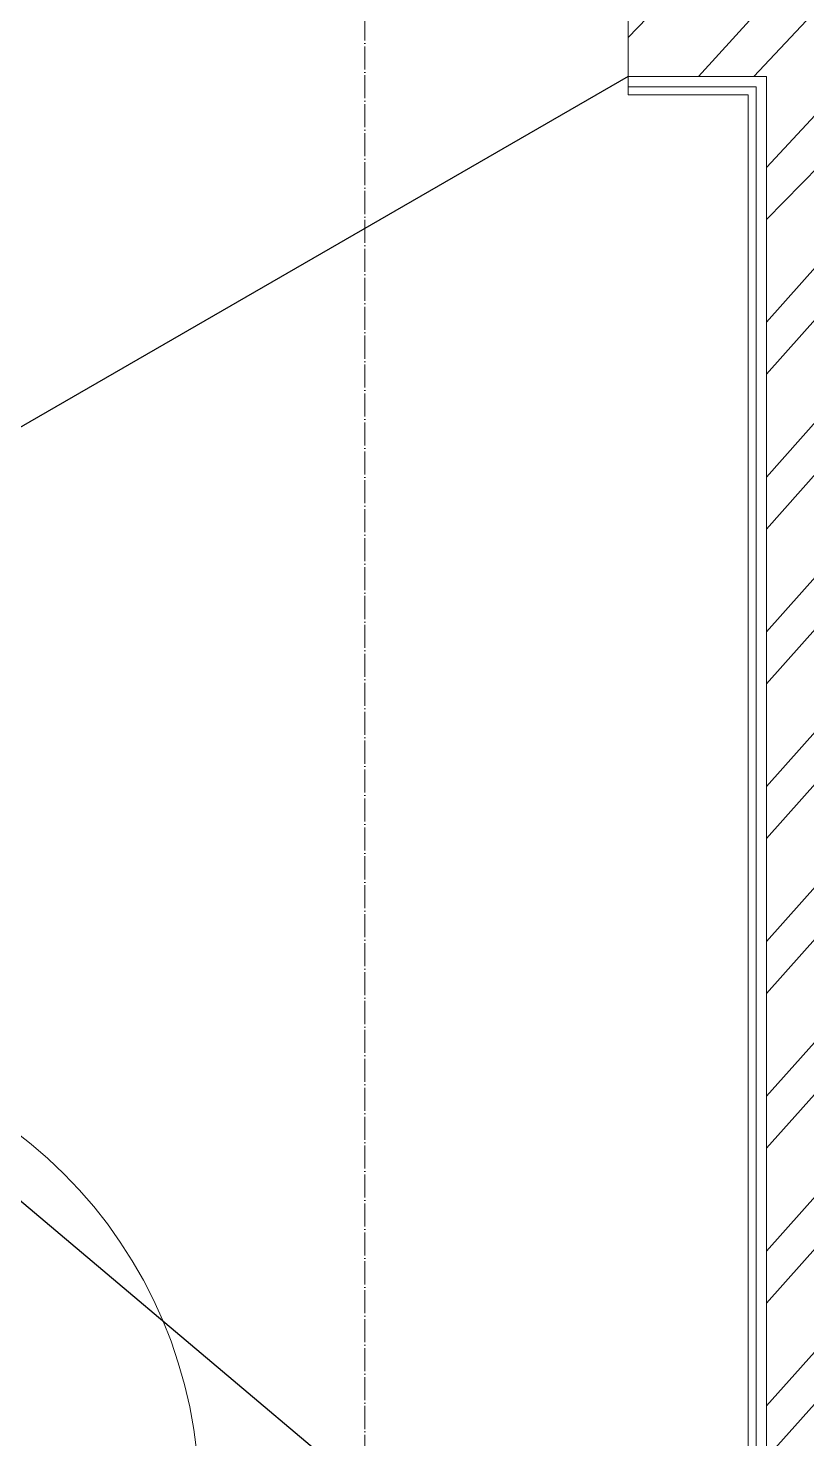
# Model space of a CAD drawing. Header units: millimetres. Extents: x -32 to 417638015, y -35 to 175284279.
# Drawn here: x 416313313 to 416313988, y 175269909 to 175271133 of the extents above; entities that cross this region are included whole.
import ezdxf

# ---------------------------------------------------------------- set-up
doc = ezdxf.new("R2010")
doc.units = ezdxf.units.MM
doc.linetypes.add('ADSK_Линия сетки', pattern=[25, 20, -2.5, 0, -2.5])
doc.layers.add('PDF __ЭМ_Надписи', color=7, linetype='Continuous')
for name, color, linetype, lineweight in [('Двери', 7, 'Continuous', 9), ('Оси', 253, 'Continuous', 9), ('Стены отделка', 7, 'Continuous', 30), ('Стены штриховка', 7, 'Continuous', 9), ('ШТРИХОВКА', 252, 'Continuous', 15)]:
    doc.layers.add(name, color=color, linetype=linetype, lineweight=lineweight)
doc.layers.add('Линии', color=7, linetype='Continuous', lineweight=9, true_color=0x00a600)

# ---------------------------------------------------------------- blocks, each defined once
blk = doc.blocks.new('1 этаж')
at = {"layer": 'Стены штриховка'}
h = blk.add_hatch(dxfattribs=at)
h.set_pattern_fill('ANSI32', color=8, scale=10)
h.set_pattern_definition([(45, (-31496.66335460375, 188.9018102923583), (-67.35192090801866, 67.35192090801866), []), (45, (-31451.76205460375, 188.9018102923583), (-67.35192090801866, 67.35192090801866), [])])
h.paths.add_polyline_path([(48180.15739901119, 39580.59357071416), (48705.15739901114, 39580.59357071418), (48705.15739901114, 39700.59357071418), (48060.15739901119, 39700.59357071418), (48060.15739901119, 37262.86745037336), (48180.15739901122, 37260.83786413429)])
h.paths.add_polyline_path([(49875.15739901114, 39580.59357071413), (50447.65739901114, 39580.59357071413), (50447.65739901114, 39700.59357071418), (49635.15739901114, 39700.59357071418), (49635.15739901114, 39580.59357071418), (49755.15739901114, 39580.59357071418), (49755.15739901114, 37234.19954474653), (49875.15739901114, 37232.16995850745)])
h.paths.add_polyline_path([(51953.91662307477, 39700.59357071418), (51377.65739901114, 39700.59357071418), (51377.65739901108, 39580.59357071418), (51495.15739901111, 39580.59357071418), (51495.15739901111, 37204.77054428005), (51615.15739901111, 37202.74095804099), (51615.15739901111, 39580.59357071413), (51953.91662307479, 39580.59357071418)])
h.paths.add_polyline_path([(53340.15739901111, 39700.59357071418), (53328.15739901114, 39700.59357071418), (52883.91662307479, 39700.59357071413), (52883.91662307477, 39580.59357071413), (53340.15739901111, 39580.59357071413)])
h.paths.add_polyline_path([(53340.15739901114, 41017.7070296934), (53460.15739901108, 41017.7070296934), (53460.15739901108, 41147.70702969341), (55390.67991990966, 41147.7070296934), (55389.70939402498, 41267.7070296934), (53340.15739901114, 41267.7070296934)])
h.paths.add_polyline_path([(53460.15739901111, 39987.7070296934), (53340.15739901114, 39987.7070296934), (53340.15739901114, 37193.56851621989), (53340.49561501323, 37193.5627958987), (53460.15739901111, 37177.01477185852)])
at = {"layer": 'Двери', "color": 8, "lineweight": 30}
blk.add_line((49635.15739901115, 39580.59357071322), (48829.75377349162, 39115.59357071322), dxfattribs=at)
at = {"layer": 'Линии', "color": 8}
blk.add_circle((48863.09694294026, 38345.59312068694), 400, dxfattribs=at)
at = {"layer": 'Оси', "color": 8, "linetype": 'ADSK_Линия сетки'}
blk.add_line((49406.76592647671, -4162.595295516368), (49406.76592647678, 44411.90026894388), dxfattribs=at)
at = {"layer": 'Стены отделка', "color": 8, "lineweight": 9}
for p, q in [((49635.15739901114, 39712.59357071416), (49635.15739901114, 39564.69357071415)), ((49755.15739901114, 39580.59357071418), (49755.15739901114, 37254.20240511208)), ((49635.15739901111, 39564.69357071415), (49739.25739901114, 39564.69357071415)), ((49739.25739901117, 39564.69357071415), (49739.25739901114, 37289.47633092769))]:
    blk.add_line(p, q, dxfattribs=at)
at = {"layer": 'Стены штриховка', "color": 8}
for p, q in [((49635.15739901111, 39580.59357071418), (49755.15739901116, 39580.59357071418)), ((49635.15739901111, 39571.59357071416), (49746.15739901111, 39571.59357071412)), ((49746.15739901111, 39571.59357071412), (49746.15739901114, 37278.3580565181))]:
    blk.add_line(p, q, dxfattribs=at)

msp = doc.modelspace()

# ---------------------------------------------------------------- linework, layer by layer
at = {"layer": 'PDF __ЭМ_Надписи', "lineweight": 25}
msp.add_lwpolyline([(416315886.7782365, 175267936.5098174), (416308077.7933159, 175274530.5116096), (416304898.5792037, 175274530.5116096)], dxfattribs=at)

# ---------------------------------------------------------------- block references
at = {"layer": 'ШТРИХОВКА'}
msp.add_blockref('1 этаж', (416264198.1010904, 175231510.6631508), dxfattribs=at)

doc.saveas('drawing.dxf')
